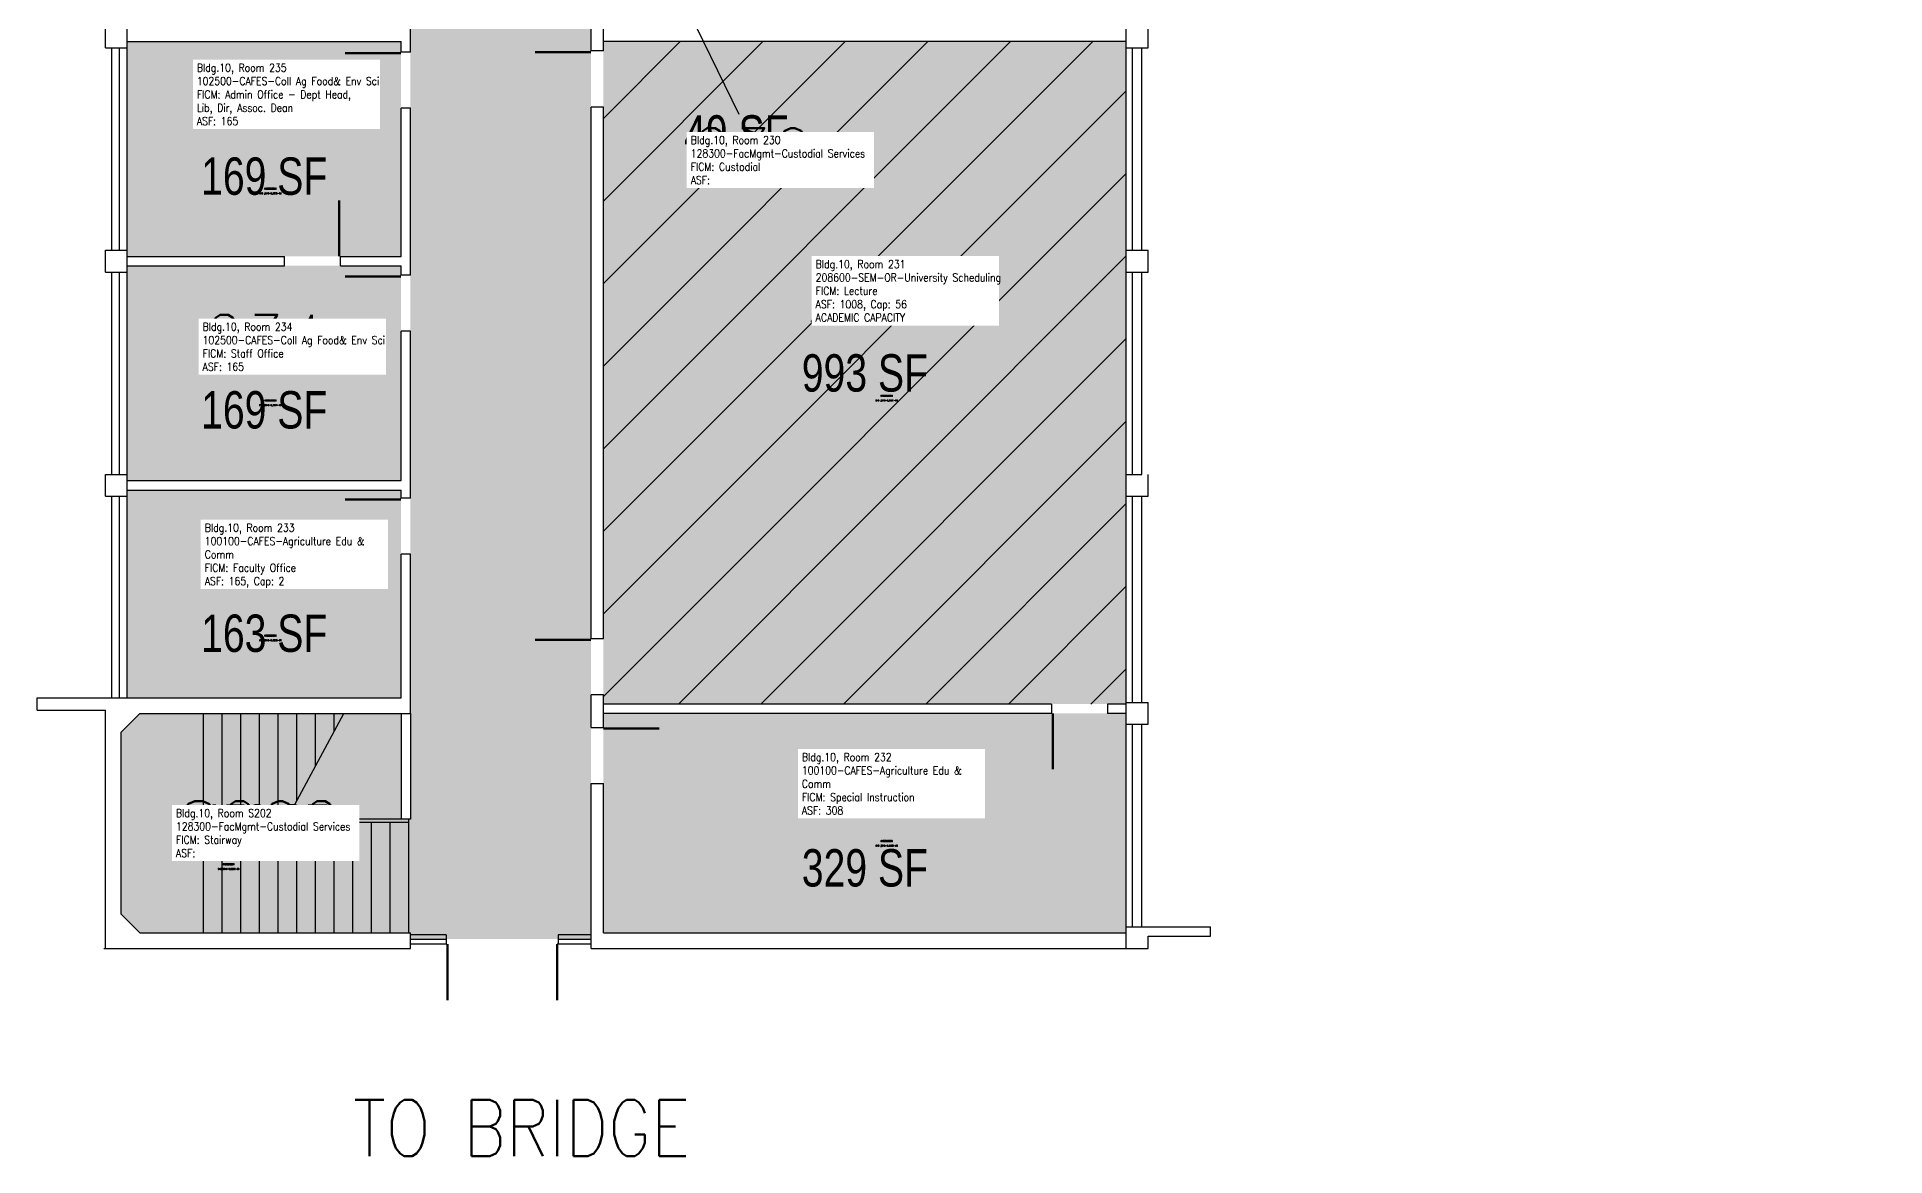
# Model space of a CAD drawing. Header units: inches. Extents: x -43 to 2568, y -133 to 3961.
# Drawn here: x -43 to 1145, y -133 to 585 of the extents above; entities that cross this region are included whole.
import ezdxf
from ezdxf.enums import TextEntityAlignment as Align

# ---------------------------------------------------------------- set-up
doc = ezdxf.new("R2010")
doc.units = ezdxf.units.IN
doc.header["$LTSCALE"] = 0.25
doc.header["$MEASUREMENT"] = 0
for name, color, linetype in [('A-DOOR', 2, 'CONTINUOUS'), ('A-FLOR', 3, 'CONTINUOUS'), ('A-GLAZ', 1, 'CONTINUOUS'), ('A-GLAZ-SILL', 2, 'CONTINUOUS'), ('A-IDEN-CNUM', 7, 'CONTINUOUS'), ('A-IDEN-RNUM', 7, 'CONTINUOUS'), ('A-IDEN-SNUM', 4, 'CONTINUOUS'), ('A-IDEN-VNUM', 4, 'CONTINUOUS'), ('A-WALL', 5, 'CONTINUOUS'), ('AREA-TEXT', 3, 'CONTINUOUS'), ('Rooms-Capacity', 4, 'CONTINUOUS'), ('Rooms-Category-Color', 7, 'CONTINUOUS'), ('Rooms-College-Color', 7, 'CONTINUOUS'), ('Rooms-Department-Color', 7, 'CONTINUOUS'), ('Rooms-Division-Color', 7, 'CONTINUOUS'), ('Rooms-Information', 7, 'CONTINUOUS')]:
    doc.layers.add(name, color=color, linetype=linetype)
doc.styles.add('AREA', font='arial.ttf', dxfattribs={"width": 0.75, "height": 24})
doc.styles.add('ROOMSNUMBER', font='txt.shx', dxfattribs={"height": 0.03})
doc.styles.add('ROOMVNUMBER', font='simplex.shx', dxfattribs={"width": 0.85})

msp = doc.modelspace()

# ---------------------------------------------------------------- hatches: boundary and pattern name
at = {"layer": 'Rooms-Capacity'}
h = msp.add_hatch(dxfattribs=at)
h.set_pattern_fill('ANSI31', color=256, scale=300, style=0)
h.paths.add_polyline_path([(321, 157), (657, 157), (657, 158), (657, 290.5), (657, 304.5), (657, 434.5), (657, 448.5), (657, 578.5), (657, 582.5), (321, 582.5)])
at = {"layer": 'Rooms-Category-Color', "true_color": 0xadadad}
for points in [[(313, 1578.5), (313, 1957.5), (313, 2642.5), (313, 3298.5), (333, 3298.5), (333, 3434.5), (449, 3434.5), (525, 3434.5), (766, 3434.5), (1809, 3434.5), (1809, 3440.5), (1825, 3440.5), (1825, 3434.5), (2098.2, 3434.5), (2098.2, 3446.5), (2332.2, 3446.5), (2332.2, 3566.5), (1417, 3566.5), (1417, 3588.5), (1395, 3588.5), (1395, 3566.5), (1160.1, 3566.5), (693, 3566.5), (248, 3566.5), (248, 3711.5), (197, 3711.5), (197, 3042.5), (183, 3042.5), (183, 3020.5), (197, 3020.5), (197, 2774.5), (197, 2774.5), (197, 2465.6), (197, 2321.7), (197, 2177.6), (197, 2033.6), (197, 1926.3), (197, 1308.5), (197, 865.2), (197, 720.5), (197, 575.8), (197, 432.5), (197, 289.2), (197, 151), (197, 83), (197, 6), (313, 6), (313, 738.5)], [(191, 151), (23, 151), (11, 139), (11, 22), (23, 10), (197, 10), (197, 83), (191, 83)]]:
    msp.add_hatch(color=253, dxfattribs=at).paths.add_polyline_path(points)
at = {"layer": 'Rooms-Category-Color', "true_color": 0xfa9ba3}
for points in [[(191, 444.5), (191, 575.8), (191, 582.5), (15, 582.5), (15, 578.5), (15, 578.5), (15, 448.5), (15, 448.5), (15, 444.5)], [(15, 438.5), (15, 434.5), (15, 434.5), (15, 304.5), (15, 304.5), (15, 300.5), (191, 300.5), (191, 432.5), (191, 438.5)], [(15, 294.5), (15, 290.5), (15, 290.5), (15, 161), (191, 161), (191, 289.2), (191, 294.5)]]:
    msp.add_hatch(color=241, dxfattribs=at).paths.add_polyline_path(points)
at = {"layer": 'Rooms-Category-Color', "true_color": 0xffff64}
msp.add_hatch(color=51, dxfattribs=at).paths.add_polyline_path([(321, 157), (657, 157), (657, 158), (657, 290.5), (657, 304.5), (657, 434.5), (657, 448.5), (657, 578.5), (657, 582.5), (321, 582.5)])
at = {"layer": 'Rooms-Category-Color', "true_color": 0xe3f498}
msp.add_hatch(color=61, dxfattribs=at).paths.add_polyline_path([(321, 151), (321, 10), (657, 10), (657, 14), (657, 144), (657, 151)])
at = {"layer": 'Rooms-College-Color', "true_color": 0xadadad}
for points in [[(313, 1578.5), (313, 1957.5), (313, 2642.5), (313, 3298.5), (333, 3298.5), (333, 3434.5), (449, 3434.5), (525, 3434.5), (766, 3434.5), (1809, 3434.5), (1809, 3440.5), (1825, 3440.5), (1825, 3434.5), (2098.2, 3434.5), (2098.2, 3446.5), (2332.2, 3446.5), (2332.2, 3566.5), (1417, 3566.5), (1417, 3588.5), (1395, 3588.5), (1395, 3566.5), (1160.1, 3566.5), (693, 3566.5), (248, 3566.5), (248, 3711.5), (197, 3711.5), (197, 3042.5), (183, 3042.5), (183, 3020.5), (197, 3020.5), (197, 2774.5), (197, 2774.5), (197, 2465.6), (197, 2321.7), (197, 2177.6), (197, 2033.6), (197, 1926.3), (197, 1308.5), (197, 865.2), (197, 720.5), (197, 575.8), (197, 432.5), (197, 289.2), (197, 151), (197, 83), (197, 6), (313, 6), (313, 738.5)], [(191, 151), (23, 151), (11, 139), (11, 22), (23, 10), (197, 10), (197, 83), (191, 83)]]:
    msp.add_hatch(color=253, dxfattribs=at).paths.add_polyline_path(points)
at = {"layer": 'Rooms-College-Color', "true_color": 0x80bc67}
for points in [[(191, 444.5), (191, 575.8), (191, 582.5), (15, 582.5), (15, 578.5), (15, 578.5), (15, 448.5), (15, 448.5), (15, 444.5)], [(15, 438.5), (15, 434.5), (15, 434.5), (15, 304.5), (15, 304.5), (15, 300.5), (191, 300.5), (191, 432.5), (191, 438.5)], [(15, 294.5), (15, 290.5), (15, 290.5), (15, 161), (191, 161), (191, 289.2), (191, 294.5)]]:
    msp.add_hatch(color=83, dxfattribs=at).paths.add_polyline_path(points)
at = {"layer": 'Rooms-College-Color', "true_color": 0xffff64}
msp.add_hatch(color=51, dxfattribs=at).paths.add_polyline_path([(321, 157), (657, 157), (657, 158), (657, 290.5), (657, 304.5), (657, 434.5), (657, 448.5), (657, 578.5), (657, 582.5), (321, 582.5)])
at = {"layer": 'Rooms-College-Color', "true_color": 0xe3c5e1}
msp.add_hatch(color=254, dxfattribs=at).paths.add_polyline_path([(321, 151), (321, 10), (657, 10), (657, 14), (657, 144), (657, 151)])
at = {"layer": 'Rooms-Department-Color', "true_color": 0xacacac}
for points in [[(313, 1578.5), (313, 1957.5), (313, 2642.5), (313, 3298.5), (333, 3298.5), (333, 3434.5), (449, 3434.5), (525, 3434.5), (766, 3434.5), (1809, 3434.5), (1809, 3440.5), (1825, 3440.5), (1825, 3434.5), (2098.2, 3434.5), (2098.2, 3446.5), (2332.2, 3446.5), (2332.2, 3566.5), (1417, 3566.5), (1417, 3588.5), (1395, 3588.5), (1395, 3566.5), (1160.1, 3566.5), (693, 3566.5), (248, 3566.5), (248, 3711.5), (197, 3711.5), (197, 3042.5), (183, 3042.5), (183, 3020.5), (197, 3020.5), (197, 2774.5), (197, 2774.5), (197, 2465.6), (197, 2321.7), (197, 2177.6), (197, 2033.6), (197, 1926.3), (197, 1308.5), (197, 865.2), (197, 720.5), (197, 575.8), (197, 432.5), (197, 289.2), (197, 151), (197, 83), (197, 6), (313, 6), (313, 738.5)], [(191, 151), (23, 151), (11, 139), (11, 22), (23, 10), (197, 10), (197, 83), (191, 83)]]:
    msp.add_hatch(color=253, dxfattribs=at).paths.add_polyline_path(points)
at = {"layer": 'Rooms-Department-Color', "true_color": 0xe3c5e1}
for points in [[(191, 444.5), (191, 575.8), (191, 582.5), (15, 582.5), (15, 578.5), (15, 578.5), (15, 448.5), (15, 448.5), (15, 444.5)], [(15, 438.5), (15, 434.5), (15, 434.5), (15, 304.5), (15, 304.5), (15, 300.5), (191, 300.5), (191, 432.5), (191, 438.5)], [(15, 294.5), (15, 290.5), (15, 290.5), (15, 161), (191, 161), (191, 289.2), (191, 294.5)], [(321, 151), (321, 10), (657, 10), (657, 14), (657, 144), (657, 151)]]:
    msp.add_hatch(color=254, dxfattribs=at).paths.add_polyline_path(points)
at = {"layer": 'Rooms-Department-Color', "true_color": 0x003fff}
msp.add_hatch(color=160, dxfattribs=at).paths.add_polyline_path([(321, 157), (657, 157), (657, 158), (657, 290.5), (657, 304.5), (657, 434.5), (657, 448.5), (657, 578.5), (657, 582.5), (321, 582.5)])
at = {"layer": 'Rooms-Division-Color', "true_color": 0xadadad}
for points in [[(313, 1578.5), (313, 1957.5), (313, 2642.5), (313, 3298.5), (333, 3298.5), (333, 3434.5), (449, 3434.5), (525, 3434.5), (766, 3434.5), (1809, 3434.5), (1809, 3440.5), (1825, 3440.5), (1825, 3434.5), (2098.2, 3434.5), (2098.2, 3446.5), (2332.2, 3446.5), (2332.2, 3566.5), (1417, 3566.5), (1417, 3588.5), (1395, 3588.5), (1395, 3566.5), (1160.1, 3566.5), (693, 3566.5), (248, 3566.5), (248, 3711.5), (197, 3711.5), (197, 3042.5), (183, 3042.5), (183, 3020.5), (197, 3020.5), (197, 2774.5), (197, 2774.5), (197, 2465.6), (197, 2321.7), (197, 2177.6), (197, 2033.6), (197, 1926.3), (197, 1308.5), (197, 865.2), (197, 720.5), (197, 575.8), (197, 432.5), (197, 289.2), (197, 151), (197, 83), (197, 6), (313, 6), (313, 738.5)], [(191, 151), (23, 151), (11, 139), (11, 22), (23, 10), (197, 10), (197, 83), (191, 83)]]:
    msp.add_hatch(color=253, dxfattribs=at).paths.add_polyline_path(points)
at = {"layer": 'Rooms-Division-Color', "true_color": 0xe3c5e1}
for points in [[(191, 444.5), (191, 575.8), (191, 582.5), (15, 582.5), (15, 578.5), (15, 578.5), (15, 448.5), (15, 448.5), (15, 444.5)], [(15, 438.5), (15, 434.5), (15, 434.5), (15, 304.5), (15, 304.5), (15, 300.5), (191, 300.5), (191, 432.5), (191, 438.5)], [(15, 294.5), (15, 290.5), (15, 290.5), (15, 161), (191, 161), (191, 289.2), (191, 294.5)], [(321, 151), (321, 10), (657, 10), (657, 14), (657, 144), (657, 151)]]:
    msp.add_hatch(color=254, dxfattribs=at).paths.add_polyline_path(points)
at = {"layer": 'Rooms-Division-Color', "true_color": 0x003fff}
msp.add_hatch(color=160, dxfattribs=at).paths.add_polyline_path([(321, 157), (657, 157), (657, 158), (657, 290.5), (657, 304.5), (657, 434.5), (657, 448.5), (657, 578.5), (657, 582.5), (321, 582.5)])

# ---------------------------------------------------------------- linework, layer by layer
at = {"layer": 'A-DOOR'}
for points in [[(191, 575, 1.5, 1.5, 0), (155, 575, 0, 0, 0), (155, 575.8, 0, 0, 0.414214), (191, 539.8, 0, 0, 0.414214)], [(313, 575.7, 1.5, 1.5, 0), (277, 575.7, 0, 0, 0), (277, 576.5, 0, 0, 0.414214), (313, 540.5, 0, 0, 0.414214)], [(151.2, 444.5, 1.5, 1.5, 0), (151.2, 480.5, 0, 0, 0), (152, 480.5, 0, 0, 0.414214), (116, 444.5, 0, 0, 0.414214)], [(191, 431.7, 1.5, 1.5, 0), (155, 431.7, 0, 0, 0), (155, 432.5, 0, 0, 0.414214), (191, 396.5, 0, 0, 0.414214)], [(191, 288.5, 1.5, 1.5, 0), (155, 288.5, 0, 0, 0), (155, 289.2, 0, 0, 0.414214), (191, 253.2, 0, 0, 0.414214)], [(313, 198.2, 1.5, 1.5, 0), (277, 198.2, 0, 0, 0), (277, 199, 0, 0, 0.414214), (313, 163, 0, 0, 0.414214)], [(321, 141.2, 1.5, 1.5, 0), (357, 141.2, 0, 0, 0), (357, 142, 0, 0, -0.414214), (321, 106, 0, 0, -0.414214)], [(609.7, 151, 1.5, 1.5, 0), (609.7, 115, 0, 0, 0), (609, 115, 0, 0, 0.414214), (645, 151, 0, 0, 0.414214)], [(220.7, 2.8, 1.5, 1.5, 0), (220.7, -33.2, 0, 0, 0), (220, -33.2, 0, 0, 0.414214), (256, 2.8, 0, 0, 0.414214)], [(291.2, 2.8, 1.5, 1.5, 0), (291.2, -33.2, 0, 0, 0), (292, -33.2, 0, 0, -0.414214), (256, 2.8, 0, 0, -0.414214)]]:
    msp.add_lwpolyline(points, format="xyseb", dxfattribs=at)
at = {"layer": 'A-FLOR'}
for p, q in [((64, 89), (64, 151)), ((76, 89), (76, 151)), ((88, 89), (88, 151)), ((100, 89), (100, 151)), ((112, 87.2), (112, 151)), ((119.7, 87), (154.1, 151)), ((124, 95.1), (124, 151)), ((136, 117.4), (136, 151)), ((148, 139.6), (148, 151)), ((58.5, 89), (58.5, 87)), ((120.7, 89), (58.5, 89)), ((119.7, 87), (58.5, 87)), ((58.5, 81), (58.5, 83)), ((196, 83), (58.5, 83)), ((196, 81), (58.5, 81)), ((64, 10), (64, 81)), ((76, 10), (76, 81)), ((88, 10), (88, 81)), ((100, 10), (100, 81)), ((112, 10), (112, 81)), ((124, 10), (124, 81)), ((136, 10), (136, 81)), ((148, 10), (148, 81)), ((160, 10), (160, 81)), ((172, 10), (172, 81)), ((184, 10), (184, 81)), ((196, 10), (196, 83))]:
    msp.add_line(p, q, dxfattribs=at)
at = {"layer": 'A-GLAZ'}
for p, q in [((10, 448.5), (10, 578.5)), ((661, 448.5), (661, 578.5)), ((10, 304.5), (10, 434.5)), ((661, 304.5), (661, 434.5)), ((10, 161), (10, 290.5)), ((661, 158), (661, 290.5)), ((661, 14), (661, 144)), ((220, 5.8), (197, 5.8)), ((313, 5.8), (292, 5.8))]:
    msp.add_line(p, q, dxfattribs=at)
at = {"layer": 'A-GLAZ-SILL'}
for p, q in [((5, 448.5), (5, 578.5)), ((15, 448.5), (15, 578.5)), ((657, 448.5), (657, 578.5)), ((667, 448.5), (667, 578.5)), ((5, 304.5), (5, 434.5)), ((15, 304.5), (15, 434.5)), ((657, 304.5), (657, 434.5)), ((667, 304.5), (667, 434.5)), ((5, 161), (5, 290.5)), ((15, 161), (15, 290.5)), ((657, 158), (657, 290.5)), ((667, 158), (667, 290.5)), ((657, 14), (657, 144)), ((667, 14), (667, 144)), ((220, 8.8), (197, 8.8)), ((220, 2.8), (197, 2.8)), ((313, 2.8), (291.2, 2.8)), ((313, 8.8), (292, 8.8))]:
    msp.add_line(p, q, dxfattribs=at)
at = {"layer": 'A-IDEN-VNUM'}
msp.add_line((371.2, 611.3), (408.1, 535.9), dxfattribs=at)
at = {"layer": 'A-WALL'}
for p, q in [((197, 575.8), (197, 684.5)), ((313, 576.5), (313, 606.5)), ((321, 576.5), (321, 606.5)), ((1, 578.5), (1, 592.5)), ((15, 578.5), (15, 592.5)), ((15, 582.5), (191, 582.5)), ((191, 575.8), (191, 582.5)), ((657, 582.5), (321, 582.5)), ((657, 578.5), (657, 592.5)), ((671, 578.5), (671, 592.5)), ((1, 578.5), (15, 578.5)), ((197, 575.8), (191, 575.8)), ((321, 576.5), (313, 576.5)), ((657, 578.5), (671, 578.5)), ((191, 444.5), (191, 539.8)), ((197, 539.8), (191, 539.8)), ((197, 432.5), (197, 539.8)), ((321, 540.5), (313, 540.5)), ((313, 199), (313, 540.5)), ((321, 199), (321, 540.5)), ((1, 448.5), (15, 448.5)), ((1, 434.5), (1, 448.5)), ((15, 434.5), (15, 448.5)), ((15, 444.5), (116, 444.5)), ((116, 438.5), (116, 444.5)), ((152, 438.5), (152, 444.5)), ((152, 444.5), (191, 444.5)), ((657, 434.5), (657, 448.5)), ((657, 448.5), (671, 448.5)), ((671, 434.5), (671, 448.5)), ((1, 434.5), (15, 434.5)), ((15, 438.5), (116, 438.5)), ((152, 438.5), (191, 438.5)), ((191, 432.5), (191, 438.5)), ((197, 432.5), (191, 432.5)), ((657, 434.5), (671, 434.5)), ((191, 300.5), (191, 396.5)), ((197, 396.5), (191, 396.5)), ((197, 289.2), (197, 396.5)), ((1, 304.5), (15, 304.5)), ((1, 290.5), (1, 304.5)), ((15, 290.5), (15, 304.5)), ((15, 300.5), (191, 300.5)), ((657, 290.5), (657, 304.5)), ((657, 304.5), (667, 304.5)), ((671, 290.5), (671, 304.5)), ((1, 290.5), (15, 290.5)), ((15, 294.5), (191, 294.5)), ((191, 289.2), (191, 294.5)), ((197, 289.2), (191, 289.2)), ((657, 290.5), (671, 290.5)), ((191, 161), (191, 253.2)), ((197, 253.2), (191, 253.2)), ((197, 151), (197, 253.2)), ((321, 199), (313, 199)), ((-43, 161), (191, 161)), ((-43, 153), (-43, 161)), ((321, 163), (313, 163)), ((313, 142), (313, 163)), ((321, 142), (321, 163)), ((609, 157), (321, 157)), ((609, 157), (609, 151)), ((657, 157), (645, 157)), ((645, 157), (645, 151)), ((657, 144), (657, 158)), ((657, 158), (671, 158)), ((671, 144), (671, 158)), ((-43, 153), (1, 153)), ((1, 0), (1, 153)), ((23, 151), (11, 139)), ((23, 151), (197, 151)), ((191, 151), (191, 83)), ((197, 151), (197, 83)), ((609, 151), (321, 151)), ((657, 151), (645, 151)), ((657, 144), (671, 144)), ((11, 22), (11, 139)), ((313, 142), (321, 142)), ((313, 0), (313, 106)), ((313, 106), (321, 106)), ((321, 10), (321, 106)), ((197, 83), (191, 83)), ((23, 10), (11, 22)), ((657, 0), (657, 14)), ((657, 14), (711, 14)), ((711, 8), (711, 14)), ((0, 0), (1, 0)), ((0, 0), (1, 0)), ((1, 0), (197, 0)), ((23, 10), (197, 10)), ((197, 0), (197, 10)), ((220, 8.8), (220, 2.8)), ((292, 8.8), (292, 2.8)), ((313, 0), (671, 0)), ((321, 10), (657, 10)), ((671, 0), (671, 8)), ((671, 8), (711, 8))]:
    msp.add_line(p, q, dxfattribs=at)

# ---------------------------------------------------------------- texts
at = {"layer": 'A-IDEN-CNUM', "style": 'ROOMSNUMBER', "width": 0.85}
for s, height, p in [('CAD #010-0_0235-00', 1, (107, 485)), ('CAD #010-0_0234-00', 1, (107, 349)), ('CAD #010-0_0231-00', 1, (503, 352)), ('CAD #010-0_0233-00', 1, (107, 198)), ('CAD #010-0_0232-00', 1, (503, 66)), ('CAD #010-0_S202-00', 0.96, (80.1, 51.1))]:
    msp.add_text(s, height=height, dxfattribs=at).set_placement(p, align=Align.MIDDLE_CENTER)
at = {"layer": 'A-IDEN-RNUM', "style": 'ROOMSNUMBER', "width": 0.85}
for s, height, p in [('0235-00', 1, (107, 488)), ('0234-00', 1, (107, 352)), ('0231-00', 1, (503, 355)), ('0233-00', 1, (107, 201)), ('0232-00', 1, (503, 69)), ('S202-00', 0.96, (80.1, 54.1))]:
    msp.add_text(s, height=height, dxfattribs=at).set_placement(p, align=Align.MIDDLE_CENTER)
at = {"layer": 'A-IDEN-SNUM', "style": 'ROOMSNUMBER', "width": 0.85}
for s, height, p in [('0100023500', 1, (107, 488)), ('0100023400', 1, (107, 352)), ('0100023100', 1, (503, 355)), ('0100023300', 1, (107, 201)), ('0100023200', 1, (503, 69)), ('0100S20200', 0.96, (80.1, 54.1))]:
    msp.add_text(s, height=height, dxfattribs=at).set_placement(p, align=Align.MIDDLE_CENTER)
at = {"layer": 'A-IDEN-VNUM', "style": 'ROOMVNUMBER', "width": 0.85}
for s, p in [('235', (99, 546.9)), ('230', (416.5, 509)), ('231', (490.2, 420.7)), ('234', (103.5, 389.1)), ('233', (104.2, 249.7)), ('232', (487.8, 104.1)), ('S202', (100.3, 76.7)), ('TO BRIDGE', (268.3, -115.3))]:
    msp.add_text(s, height=36, dxfattribs=at).set_placement(p, align=Align.MIDDLE_CENTER)
at = {"layer": 'AREA-TEXT', "style": 'AREA', "width": 0.75}
for s, p in [('49 SF', (406.4, 523.2)), ('169 SF', (103, 496.1)), ('993 SF', (489, 369.7)), ('169 SF', (103, 346)), ('163 SF', (103, 202.5)), ('178 SF', (104, 80.5)), ('329 SF', (489, 51.8))]:
    msp.add_text(s, height=24, dxfattribs=at).set_placement(p, align=Align.MIDDLE_CENTER)

# ---------------------------------------------------------------- next in the draw order: texts
at = {"layer": 'Rooms-Information', "width": 115.2, "attachment_point": 7, "style": 'ROOMVNUMBER', "bg_fill": 3, "box_fill_scale": 1.5, "bg_fill_color": 256, "bg_fill_true_color": 13158600, "bg_fill_transparency": 0}
for s, insert, char_height in [('Bldg.10, Room 235^M^J102500-CAFES-Coll Ag Food& Env Sci^M^JFICM: Admin Office - Dept Head, Lib, Dir, Assoc. Dean^M^JASF: 165', (59.7, 528.9), 5.1429), ('Bldg.10, Room 230^M^J128300-FacMgmt-Custodial Services^M^JFICM: Custodial^M^JASF: ', (377.1, 491), 5.143), ('Bldg.10, Room 231^M^J208600-SEM-OR-University Scheduling^M^JFICM: Lecture^M^JASF: 1008, Cap: 56^M^JACADEMIC CAPACITY', (457.4, 402.7), 5.1429), ('Bldg.10, Room 234^M^J102500-CAFES-Coll Ag Food& Env Sci^M^JFICM: Staff Office^M^JASF: 165', (63.4, 371.1), 5.143), ('Bldg.10, Room 233^M^J100100-CAFES-Agriculture Edu & Comm^M^JFICM: Faculty Office^M^JASF: 165, Cap: 2', (64.8, 231.7), 5.143), ('Bldg.10, Room 232^M^J100100-CAFES-Agriculture Edu & Comm^M^JFICM: Special Instruction^M^JASF: 308', (448.5, 86.1), 5.143), ('Bldg.10, Room S202^M^J128300-FacMgmt-Custodial Services^M^JFICM: Stairway^M^JASF: ', (46.3, 58.7), 5.143)]:
    msp.add_mtext(s, dxfattribs=dict(at, insert=insert, char_height=char_height))

doc.saveas('drawing.dxf')
